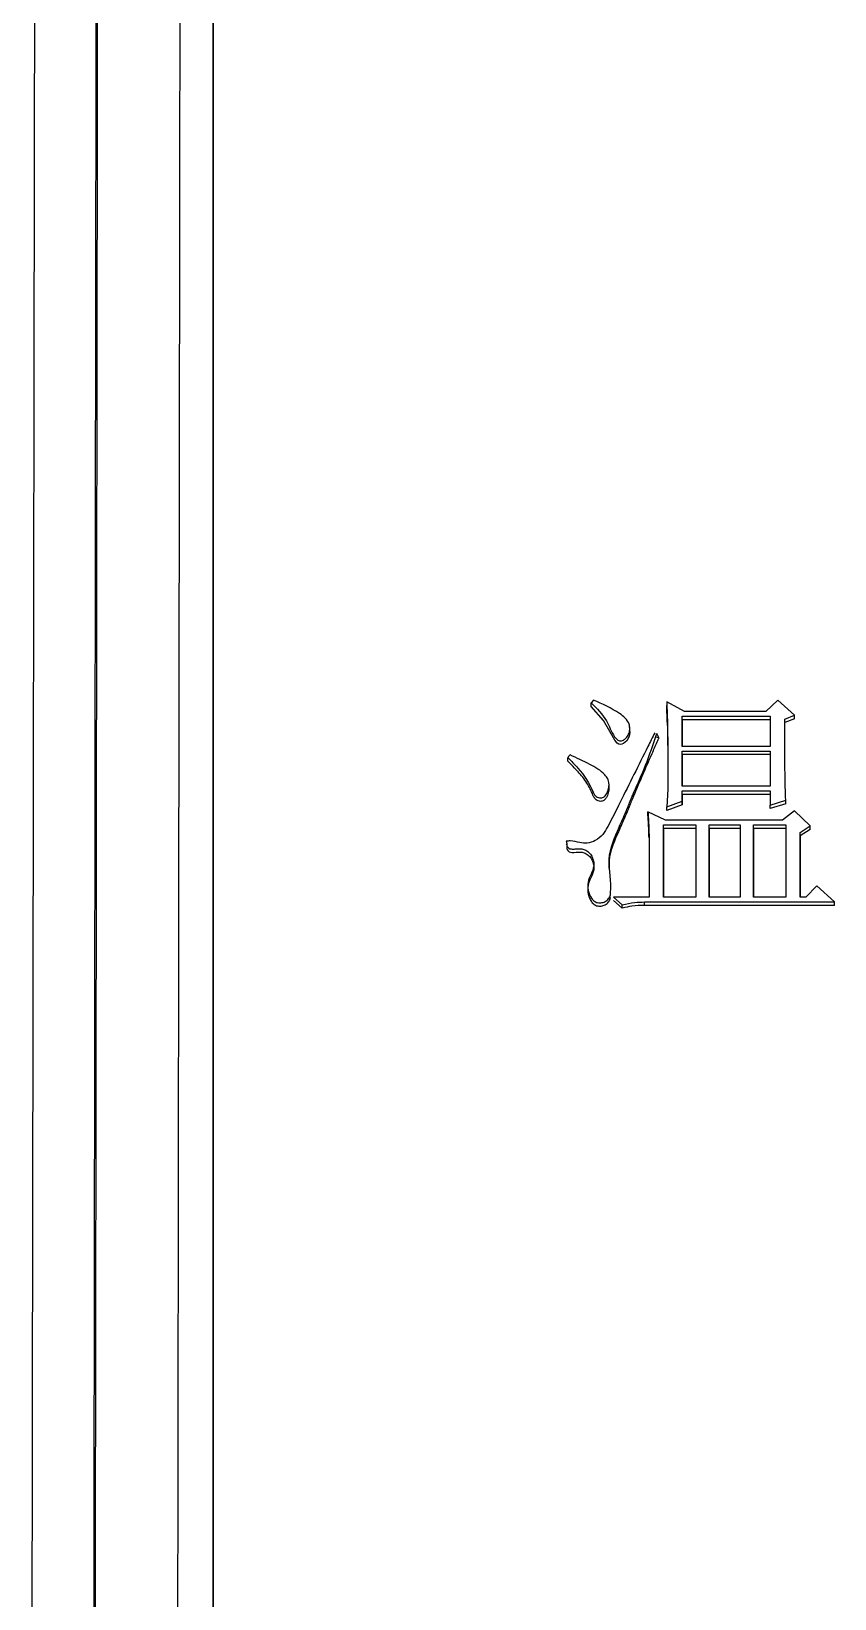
# Model space of a CAD drawing. Header units: millimetres. Extents: x 2278 to 4715, y 679 to 2402.
# Drawn here: x 2821.22 to 2829.04, y 2100.8 to 2116.05 of the extents above; entities that cross this region are included whole.
import ezdxf

# ---------------------------------------------------------------- set-up
doc = ezdxf.new("R2010")
doc.units = ezdxf.units.MM

msp = doc.modelspace()

# ---------------------------------------------------------------- linework, layer by layer
at = {"color": 7, "linetype": 'Continuous', "lineweight": 25}
for p, q in [((2826.688, 2109.546), (2826.666, 2109.519)), ((2828.484, 2109.546), (2828.365, 2109.436)), ((2828.646, 2109.399), (2828.484, 2109.546)), ((2826.666, 2109.484), (2826.666, 2109.519)), ((2827.575, 2109.436), (2827.402, 2109.528)), ((2827.402, 2109.528), (2827.402, 2109.493)), ((2827.406, 2109.332), (2827.402, 2109.493)), ((2827.553, 2109.39), (2828.408, 2109.39)), ((2827.553, 2109.096), (2827.553, 2109.39)), ((2827.553, 2109.355), (2827.553, 2109.39)), ((2828.365, 2109.436), (2827.575, 2109.436)), ((2828.408, 2109.39), (2828.408, 2109.096)), ((2828.549, 2109.362), (2828.646, 2109.399)), ((2828.646, 2109.365), (2828.646, 2109.399)), ((2827.04, 2109.279), (2827.04, 2109.291)), ((2827.553, 2109.355), (2827.553, 2109.096)), ((2828.408, 2109.355), (2827.553, 2109.355)), ((2828.646, 2109.365), (2828.549, 2109.328)), ((2827.293, 2109.188), (2827.326, 2109.181)), ((2827.326, 2109.181), (2827.305, 2109.22)), ((2828.408, 2109.096), (2827.553, 2109.096)), ((2826.439, 2108.951), (2826.439, 2108.986)), ((2827.553, 2109.05), (2828.408, 2109.05)), ((2827.553, 2108.709), (2827.553, 2109.05)), ((2827.553, 2109.016), (2827.553, 2109.05)), ((2827.553, 2109.016), (2827.553, 2108.709)), ((2828.408, 2109.016), (2827.553, 2109.016)), ((2828.408, 2109.05), (2828.408, 2108.709)), ((2826.84, 2108.693), (2826.84, 2108.728)), ((2827.413, 2108.681), (2827.402, 2108.506)), ((2828.408, 2108.709), (2827.553, 2108.709)), ((2827.553, 2108.663), (2828.408, 2108.663)), ((2827.553, 2108.562), (2827.553, 2108.663)), ((2827.553, 2108.629), (2827.553, 2108.663)), ((2827.553, 2108.629), (2827.553, 2108.528)), ((2828.408, 2108.629), (2827.553, 2108.629)), ((2828.408, 2108.663), (2828.408, 2108.525)), ((2827.402, 2108.506), (2827.553, 2108.562)), ((2827.553, 2108.528), (2827.402, 2108.473)), ((2827.402, 2108.473), (2827.402, 2108.506)), ((2827.553, 2108.528), (2827.553, 2108.562)), ((2828.408, 2108.525), (2828.559, 2108.571)), ((2828.559, 2108.537), (2828.408, 2108.491)), ((2828.408, 2108.491), (2828.408, 2108.525)), ((2828.559, 2108.537), (2828.559, 2108.571)), ((2827.391, 2108.377), (2827.218, 2108.46)), ((2827.218, 2108.427), (2827.218, 2108.46)), ((2827.369, 2108.331), (2827.683, 2108.331)), ((2827.369, 2107.628), (2827.369, 2108.331)), ((2827.369, 2108.298), (2827.369, 2108.331)), ((2828.527, 2108.377), (2827.391, 2108.377)), ((2827.683, 2108.331), (2827.683, 2107.628)), ((2827.813, 2108.331), (2828.116, 2108.331)), ((2827.813, 2107.628), (2827.813, 2108.331)), ((2827.813, 2108.298), (2827.813, 2108.331)), ((2828.116, 2108.331), (2828.116, 2107.628)), ((2828.246, 2108.331), (2828.559, 2108.331)), ((2828.246, 2107.628), (2828.246, 2108.331)), ((2828.246, 2108.298), (2828.246, 2108.331)), ((2828.646, 2108.469), (2828.527, 2108.377)), ((2828.559, 2108.331), (2828.559, 2107.628)), ((2828.797, 2108.322), (2828.646, 2108.469)), ((2828.7, 2108.257), (2828.797, 2108.322)), ((2828.797, 2108.288), (2828.797, 2108.322)), ((2827.229, 2108.205), (2827.229, 2108.239)), ((2827.369, 2108.298), (2827.369, 2107.628)), ((2827.683, 2108.298), (2827.369, 2108.298)), ((2827.813, 2108.298), (2827.813, 2107.628)), ((2828.116, 2108.298), (2827.813, 2108.298)), ((2828.246, 2108.298), (2828.246, 2107.628)), ((2828.559, 2108.298), (2828.246, 2108.298)), ((2828.797, 2108.288), (2828.7, 2108.224)), ((2828.7, 2108.224), (2828.7, 2108.257)), ((2828.862, 2107.739), (2828.754, 2107.628)), ((2829.035, 2107.582), (2828.862, 2107.739)), ((2826.883, 2107.628), (2826.969, 2107.554)), ((2827.229, 2107.628), (2826.883, 2107.628)), ((2826.969, 2107.522), (2826.883, 2107.596)), ((2827.186, 2107.582), (2829.035, 2107.582)), ((2827.186, 2107.549), (2827.186, 2107.582)), ((2827.683, 2107.628), (2827.369, 2107.628)), ((2828.116, 2107.628), (2827.813, 2107.628)), ((2828.559, 2107.628), (2828.246, 2107.628)), ((2828.754, 2107.628), (2828.7, 2107.628)), ((2829.035, 2107.549), (2829.035, 2107.582)), ((2826.969, 2107.522), (2826.969, 2107.554)), ((2829.035, 2107.549), (2827.186, 2107.549))]:
    msp.add_line(p, q, dxfattribs=at)
at = {"color": 7, "linetype": 'Continuous', "lineweight": 25, "flags": 128}
for points in [[(2827.038, 2109.255), (2827.041, 2109.233), (2827.035, 2109.191), (2827.013, 2109.151), (2826.98, 2109.123), (2826.966, 2109.116), (2826.951, 2109.114), (2826.934, 2109.118), (2826.919, 2109.127), (2826.895, 2109.155), (2826.786, 2109.348), (2826.666, 2109.484), (2826.666, 2109.484)], [(2826.461, 2109.013), (2826.455, 2109.006), (2826.447, 2108.996), (2826.439, 2108.985)]]:
    msp.add_lwpolyline(points, dxfattribs=at)
at = {"color": 7, "linetype": 'Continuous', "lineweight": 25}
for points, knots in [([(2822.987, 2162.459), (2822.987, 2162.355), (2822.987, 2161.834), (2822.987, 2160.468), (2822.988, 2158.308), (2822.988, 2155.689), (2822.988, 2153.227), (2822.988, 2149.719), (2822.988, 2146.576), (2822.988, 2142.261), (2822.988, 2137.574), (2822.988, 2132.442), (2822.988, 2127.018), (2822.988, 2122.459), (2822.988, 2116.537), (2822.988, 2111.631), (2822.988, 2104.952), (2822.988, 2100.659), (2822.988, 2097.658)], [0, 0, 0, 0, 0.020124, 0.100733, 0.181328, 0.221587, 0.302184, 0.342442, 0.423039, 0.463298, 0.543894, 0.624491, 0.664749, 0.745346, 0.785604, 0.8662, 0.906458, 1, 1, 1, 1]), ([(2821.319, 2161.511), (2821.319, 2161.54), (2821.319, 2161.628), (2821.318, 2160.642), (2821.315, 2158.629), (2821.31, 2155.566), (2821.305, 2152.178), (2821.3, 2148.84), (2821.295, 2145.771), (2821.29, 2142.127), (2821.283, 2137.857), (2821.276, 2133.211), (2821.268, 2128.264), (2821.26, 2123.094), (2821.251, 2117.409), (2821.241, 2111.212), (2821.23, 2104.529), (2821.223, 2099.838), (2821.219, 2097.444)], [0, 0, 0, 0, 0.039342, 0.122943, 0.206183, 0.289063, 0.371582, 0.416612, 0.465601, 0.518547, 0.575452, 0.636313, 0.690059, 0.746552, 0.805793, 0.867782, 0.932518, 1, 1, 1, 1]), ([(2821.824, 2097.308), (2821.829, 2100.608), (2821.838, 2107.206), (2821.851, 2116.636), (2821.863, 2125.517), (2821.874, 2133.674), (2821.883, 2140.975), (2821.892, 2147.292), (2821.898, 2152.516), (2821.903, 2156.565), (2821.906, 2158.968), (2821.908, 2160.282), (2821.908, 2160.603), (2821.908, 2160.764)], [0, 0, 0, 0, 0.0981345, 0.196269, 0.2944034, 0.3925379, 0.4906723, 0.5888066, 0.686941, 0.7850753, 0.8832097, 0.9416048, 1, 1, 1, 1]), ([(2821.838, 2097.26), (2821.841, 2099.645), (2821.848, 2104.352), (2821.857, 2111.101), (2821.866, 2117.444), (2821.874, 2123.339), (2821.881, 2128.769), (2821.889, 2134.502), (2821.896, 2140.271), (2821.904, 2145.751), (2821.909, 2150.218), (2821.914, 2153.741), (2821.917, 2156.404), (2821.919, 2158.304), (2821.921, 2159.535), (2821.921, 2160.05), (2821.921, 2160.199), (2821.921, 2160.224)], [0, 0, 0, 0, 0.07139, 0.140843, 0.208359, 0.273937, 0.337578, 0.399281, 0.488173, 0.572709, 0.652888, 0.72871, 0.800173, 0.867277, 0.930021, 0.988406, 1, 1, 1, 1]), ([(2822.719, 2159.441), (2822.719, 2159.348), (2822.719, 2159.178), (2822.719, 2158.731), (2822.718, 2158.19), (2822.717, 2157.514), (2822.717, 2156.707), (2822.715, 2155.767), (2822.714, 2154.695), (2822.712, 2152.986), (2822.709, 2150.3), (2822.704, 2146.15), (2822.697, 2140.933), (2822.689, 2135.326), (2822.682, 2129.649), (2822.674, 2124.182), (2822.666, 2118.169), (2822.657, 2111.622), (2822.647, 2104.579), (2822.641, 2099.637), (2822.637, 2097.122)], [0, 0, 0, 0, 0.037781, 0.069081, 0.100468, 0.131943, 0.163506, 0.195157, 0.226895, 0.258722, 0.330934, 0.408983, 0.49287, 0.582593, 0.645672, 0.711347, 0.779618, 0.850484, 0.923944, 1, 1, 1, 1]), ([(2822.988, 2097.557), (2822.988, 2098.205), (2822.988, 2101.445), (2822.988, 2107.21), (2822.988, 2113.427), (2822.988, 2119.462), (2822.988, 2124.092), (2822.988, 2127.903), (2822.988, 2129.347), (2822.988, 2129.743)], [0, 0, 0, 0, 0.056256, 0.281605, 0.506911, 0.619454, 0.844767, 0.95731, 1, 1, 1, 1]), ([(2826.666, 2109.519), (2826.721, 2109.464), (2826.819, 2109.366), (2826.865, 2109.226), (2826.913, 2109.165), (2826.933, 2109.152), (2826.951, 2109.147), (2826.971, 2109.151), (2826.992, 2109.164), (2827.016, 2109.188), (2827.037, 2109.224), (2827.044, 2109.268), (2827.036, 2109.32), (2827, 2109.373), (2826.886, 2109.459), (2826.776, 2109.507), (2826.688, 2109.546)], [0, 0, 0, 0, 0.207426, 0.3671791, 0.4006894, 0.4165576, 0.4312681, 0.4480728, 0.4666486, 0.4972467, 0.5385204, 0.578669, 0.62014, 0.6824247, 0.7472329, 1, 1, 1, 1]), ([(2827.402, 2109.528), (2827.402, 2109.523), (2827.402, 2109.517), (2827.403, 2109.505), (2827.403, 2109.494), (2827.403, 2109.481), (2827.404, 2109.467), (2827.404, 2109.454), (2827.405, 2109.441), (2827.405, 2109.423), (2827.406, 2109.4), (2827.407, 2109.374), (2827.408, 2109.347), (2827.409, 2109.293), (2827.41, 2109.23), (2827.411, 2109.168), (2827.412, 2109.136), (2827.412, 2109.114), (2827.412, 2109.092), (2827.413, 2109.065), (2827.413, 2109.038), (2827.413, 2109.011), (2827.413, 2108.984), (2827.413, 2108.957), (2827.413, 2108.93), (2827.413, 2108.903), (2827.413, 2108.881), (2827.413, 2108.863), (2827.413, 2108.85), (2827.413, 2108.836), (2827.413, 2108.823), (2827.413, 2108.809), (2827.413, 2108.796), (2827.413, 2108.782), (2827.413, 2108.769), (2827.413, 2108.755), (2827.413, 2108.742), (2827.413, 2108.731), (2827.413, 2108.722), (2827.413, 2108.715), (2827.413, 2108.708), (2827.413, 2108.702), (2827.413, 2108.696), (2827.413, 2108.689), (2827.413, 2108.685), (2827.413, 2108.681)], [0, 0, 0, 0, 0.015876, 0.023814, 0.03969, 0.055566, 0.071442, 0.087319, 0.103195, 0.119071, 0.150823, 0.182575, 0.214327, 0.246079, 0.373089, 0.436594, 0.468346, 0.484222, 0.515974, 0.547726, 0.579478, 0.611231, 0.642983, 0.674735, 0.706487, 0.738239, 0.769992, 0.785868, 0.801744, 0.81762, 0.833496, 0.849372, 0.865248, 0.881124, 0.897, 0.912877, 0.928753, 0.944629, 0.952567, 0.960505, 0.968443, 0.976381, 0.984319, 0.988288, 1, 1, 1, 1]), ([(2827.406, 2109.362), (2827.406, 2109.362), (2827.406, 2109.362), (2827.406, 2109.361), (2827.406, 2109.358), (2827.408, 2109.262), (2827.411, 2109.093), (2827.413, 2108.904), (2827.413, 2108.806), (2827.413, 2108.753), (2827.413, 2108.733), (2827.413, 2108.72), (2827.413, 2108.716), (2827.413, 2108.714)], [0, 0, 0, 0, 0.0012066, 0.0038888, 0.0070276, 0.0251953, 0.4754973, 0.6955221, 0.8591886, 0.9021553, 0.9375917, 0.968739, 1, 1, 1, 1]), ([(2828.559, 2108.571), (2828.559, 2108.575), (2828.559, 2108.588), (2828.558, 2108.609), (2828.557, 2108.635), (2828.556, 2108.656), (2828.556, 2108.674), (2828.555, 2108.686), (2828.555, 2108.699), (2828.555, 2108.712), (2828.554, 2108.725), (2828.554, 2108.738), (2828.554, 2108.751), (2828.553, 2108.776), (2828.552, 2108.866), (2828.55, 2108.969), (2828.55, 2109.059), (2828.55, 2109.084), (2828.549, 2109.097), (2828.549, 2109.11), (2828.549, 2109.123), (2828.549, 2109.136), (2828.549, 2109.148), (2828.549, 2109.161), (2828.549, 2109.174), (2828.549, 2109.187), (2828.549, 2109.2), (2828.549, 2109.212), (2828.549, 2109.225), (2828.549, 2109.238), (2828.549, 2109.249), (2828.549, 2109.257), (2828.549, 2109.264), (2828.549, 2109.27), (2828.549, 2109.277), (2828.549, 2109.283), (2828.549, 2109.289), (2828.549, 2109.296), (2828.549, 2109.302), (2828.549, 2109.309), (2828.549, 2109.315), (2828.549, 2109.321), (2828.549, 2109.328), (2828.549, 2109.334), (2828.549, 2109.341), (2828.549, 2109.347), (2828.549, 2109.354), (2828.549, 2109.359), (2828.549, 2109.362)], [0, 0, 0, 0, 0.016204, 0.048613, 0.081022, 0.11343, 0.129634, 0.145839, 0.162043, 0.178247, 0.194452, 0.210656, 0.22686, 0.243065, 0.307882, 0.567153, 0.631971, 0.648175, 0.664379, 0.680584, 0.696788, 0.712992, 0.729197, 0.745401, 0.761605, 0.777809, 0.794014, 0.810218, 0.826422, 0.842627, 0.858831, 0.866933, 0.875035, 0.883137, 0.89124, 0.899342, 0.907444, 0.915546, 0.923648, 0.93175, 0.939853, 0.947955, 0.956057, 0.964159, 0.972261, 0.980363, 0.988466, 1, 1, 1, 1]), ([(2827.285, 2109.228), (2827.262, 2109.183), (2827.151, 2108.958), (2826.998, 2108.653), (2826.857, 2108.367), (2826.783, 2108.236), (2826.713, 2108.177), (2826.631, 2108.151), (2826.548, 2108.157), (2826.481, 2108.18), (2826.436, 2108.174), (2826.423, 2108.172)], [0, 0, 0, 0, 0.102395, 0.511938, 0.690628, 0.751585, 0.813368, 0.867382, 0.913423, 0.973554, 1, 1, 1, 1]), ([(2826.428, 2108.155), (2826.428, 2108.149), (2826.427, 2108.136), (2826.433, 2108.12), (2826.441, 2108.11), (2826.453, 2108.102), (2826.477, 2108.095), (2826.507, 2108.097), (2826.535, 2108.099), (2826.563, 2108.101), (2826.597, 2108.096), (2826.634, 2108.076), (2826.663, 2108.046), (2826.682, 2108.009), (2826.692, 2107.97), (2826.693, 2107.915), (2826.665, 2107.852), (2826.629, 2107.777), (2826.634, 2107.694), (2826.656, 2107.634), (2826.683, 2107.6), (2826.7, 2107.587), (2826.719, 2107.577), (2826.74, 2107.573), (2826.761, 2107.573), (2826.782, 2107.577), (2826.803, 2107.586), (2826.821, 2107.599), (2826.836, 2107.614), (2826.851, 2107.638), (2826.872, 2107.768), (2826.802, 2108.001), (2826.917, 2108.261), (2826.997, 2108.444), (2827.036, 2108.539), (2827.057, 2108.59), (2827.069, 2108.618), (2827.114, 2108.724), (2827.206, 2108.923), (2827.27, 2109.117), (2827.305, 2109.22)], [0, 0, 0, 0, 0.007379, 0.015024, 0.018576, 0.022154, 0.030149, 0.045285, 0.055171, 0.060604, 0.076118, 0.091429, 0.106287, 0.12239, 0.137957, 0.153423, 0.184306, 0.215478, 0.246922, 0.278293, 0.286938, 0.294859, 0.302435, 0.3101, 0.317992, 0.325694, 0.333597, 0.342062, 0.35006, 0.357798, 0.37381, 0.499189, 0.624194, 0.686833, 0.729214, 0.742073, 0.749377, 0.764857, 0.87447, 1, 1, 1, 1]), ([(2826.847, 2107.882), (2826.845, 2107.915), (2826.836, 2108.057), (2826.924, 2108.241), (2827.002, 2108.421), (2827.042, 2108.521), (2827.124, 2108.717), (2827.212, 2108.918), (2827.296, 2109.111), (2827.318, 2109.162), (2827.324, 2109.175), (2827.325, 2109.179), (2827.326, 2109.181), (2827.326, 2109.181)], [0, 0, 0, 0, 0.0723388, 0.3043659, 0.4203223, 0.4959104, 0.5362252, 0.8787778, 0.9670552, 0.9904441, 0.9969511, 0.9989078, 1, 1, 1, 1]), ([(2826.439, 2108.986), (2826.473, 2108.953), (2826.574, 2108.854), (2826.654, 2108.726), (2826.697, 2108.625), (2826.715, 2108.607), (2826.736, 2108.597), (2826.758, 2108.593), (2826.778, 2108.596), (2826.796, 2108.606), (2826.819, 2108.635), (2826.835, 2108.679), (2826.843, 2108.733), (2826.83, 2108.781), (2826.774, 2108.854), (2826.643, 2108.928), (2826.525, 2108.983), (2826.461, 2109.013)], [0, 0, 0, 0, 0.118686, 0.359193, 0.382947, 0.402076, 0.42122, 0.441111, 0.455767, 0.470498, 0.490907, 0.5484, 0.590659, 0.633123, 0.67426, 0.821853, 1, 1, 1, 1]), ([(2826.839, 2108.694), (2826.838, 2108.681), (2826.838, 2108.651), (2826.823, 2108.613), (2826.806, 2108.584), (2826.791, 2108.569), (2826.774, 2108.562), (2826.755, 2108.56), (2826.734, 2108.564), (2826.712, 2108.575), (2826.695, 2108.595), (2826.672, 2108.653), (2826.628, 2108.744), (2826.54, 2108.851), (2826.473, 2108.918), (2826.439, 2108.951)], [0, 0, 0, 0, 0.056899, 0.135025, 0.173647, 0.203147, 0.22663, 0.250033, 0.283128, 0.316518, 0.350129, 0.398072, 0.589341, 0.793015, 1, 1, 1, 1]), ([(2827.218, 2108.46), (2827.221, 2108.427), (2827.225, 2108.374), (2827.227, 2108.3), (2827.228, 2108.259), (2827.229, 2108.239)], [0, 0, 0, 0, 0.443386, 0.721661, 1, 1, 1, 1]), ([(2827.229, 2108.205), (2827.228, 2108.238), (2827.227, 2108.292), (2827.223, 2108.365), (2827.22, 2108.406), (2827.218, 2108.427)], [0, 0, 0, 0, 0.443947, 0.721943, 1, 1, 1, 1]), ([(2826.423, 2108.172), (2826.425, 2108.167), (2826.428, 2108.158), (2826.429, 2108.148), (2826.427, 2108.142), (2826.425, 2108.14), (2826.424, 2108.139), (2826.423, 2108.139), (2826.423, 2108.139), (2826.423, 2108.139)], [0, 0, 0, 0, 0.493604, 0.861876, 0.955662, 0.982084, 0.991539, 0.995796, 1, 1, 1, 1]), ([(2827.229, 2108.239), (2827.229, 2108.137), (2827.229, 2107.934), (2827.229, 2107.73), (2827.229, 2107.628)], [0, 0, 0, 0, 0.499996, 1, 1, 1, 1]), ([(2828.7, 2107.628), (2828.7, 2107.721), (2828.7, 2107.931), (2828.7, 2108.14), (2828.7, 2108.257)], [0, 0, 0, 0, 0.44202, 1, 1, 1, 1]), ([(2828.7, 2108.224), (2828.7, 2108.131), (2828.7, 2107.933), (2828.7, 2107.734), (2828.7, 2107.628)], [0, 0, 0, 0, 0.465984, 1, 1, 1, 1]), ([(2826.428, 2108.122), (2826.428, 2108.115), (2826.427, 2108.101), (2826.435, 2108.085), (2826.444, 2108.074), (2826.457, 2108.067), (2826.499, 2108.059), (2826.551, 2108.073), (2826.61, 2108.058), (2826.646, 2108.033), (2826.673, 2107.998), (2826.688, 2107.958), (2826.694, 2107.916), (2826.687, 2107.86), (2826.652, 2107.801), (2826.627, 2107.721), (2826.638, 2107.651), (2826.658, 2107.6), (2826.679, 2107.571), (2826.7, 2107.554), (2826.719, 2107.545), (2826.741, 2107.54), (2826.763, 2107.541), (2826.784, 2107.546), (2826.81, 2107.557), (2826.832, 2107.576), (2826.846, 2107.599), (2826.853, 2107.614), (2826.853, 2107.623), (2826.853, 2107.626)], [0, 0, 0, 0, 0.021977, 0.044085, 0.053985, 0.064273, 0.088224, 0.176711, 0.220203, 0.264353, 0.306517, 0.351961, 0.396252, 0.439352, 0.525251, 0.607696, 0.694473, 0.739882, 0.779597, 0.801371, 0.821997, 0.842752, 0.864889, 0.886343, 0.907126, 0.950116, 0.970156, 0.990518, 1, 1, 1, 1]), ([(2826.969, 2107.554), (2827.009, 2107.563), (2827.08, 2107.579), (2827.153, 2107.581), (2827.186, 2107.582)], [0, 0, 0, 0, 0.558835, 1, 1, 1, 1]), ([(2827.186, 2107.549), (2827.144, 2107.548), (2827.071, 2107.546), (2827, 2107.529), (2826.969, 2107.522)], [0, 0, 0, 0, 0.561085, 1, 1, 1, 1])]:
    msp.add_open_spline(points, degree=3, knots=knots, dxfattribs=at)

doc.saveas('drawing.dxf')
